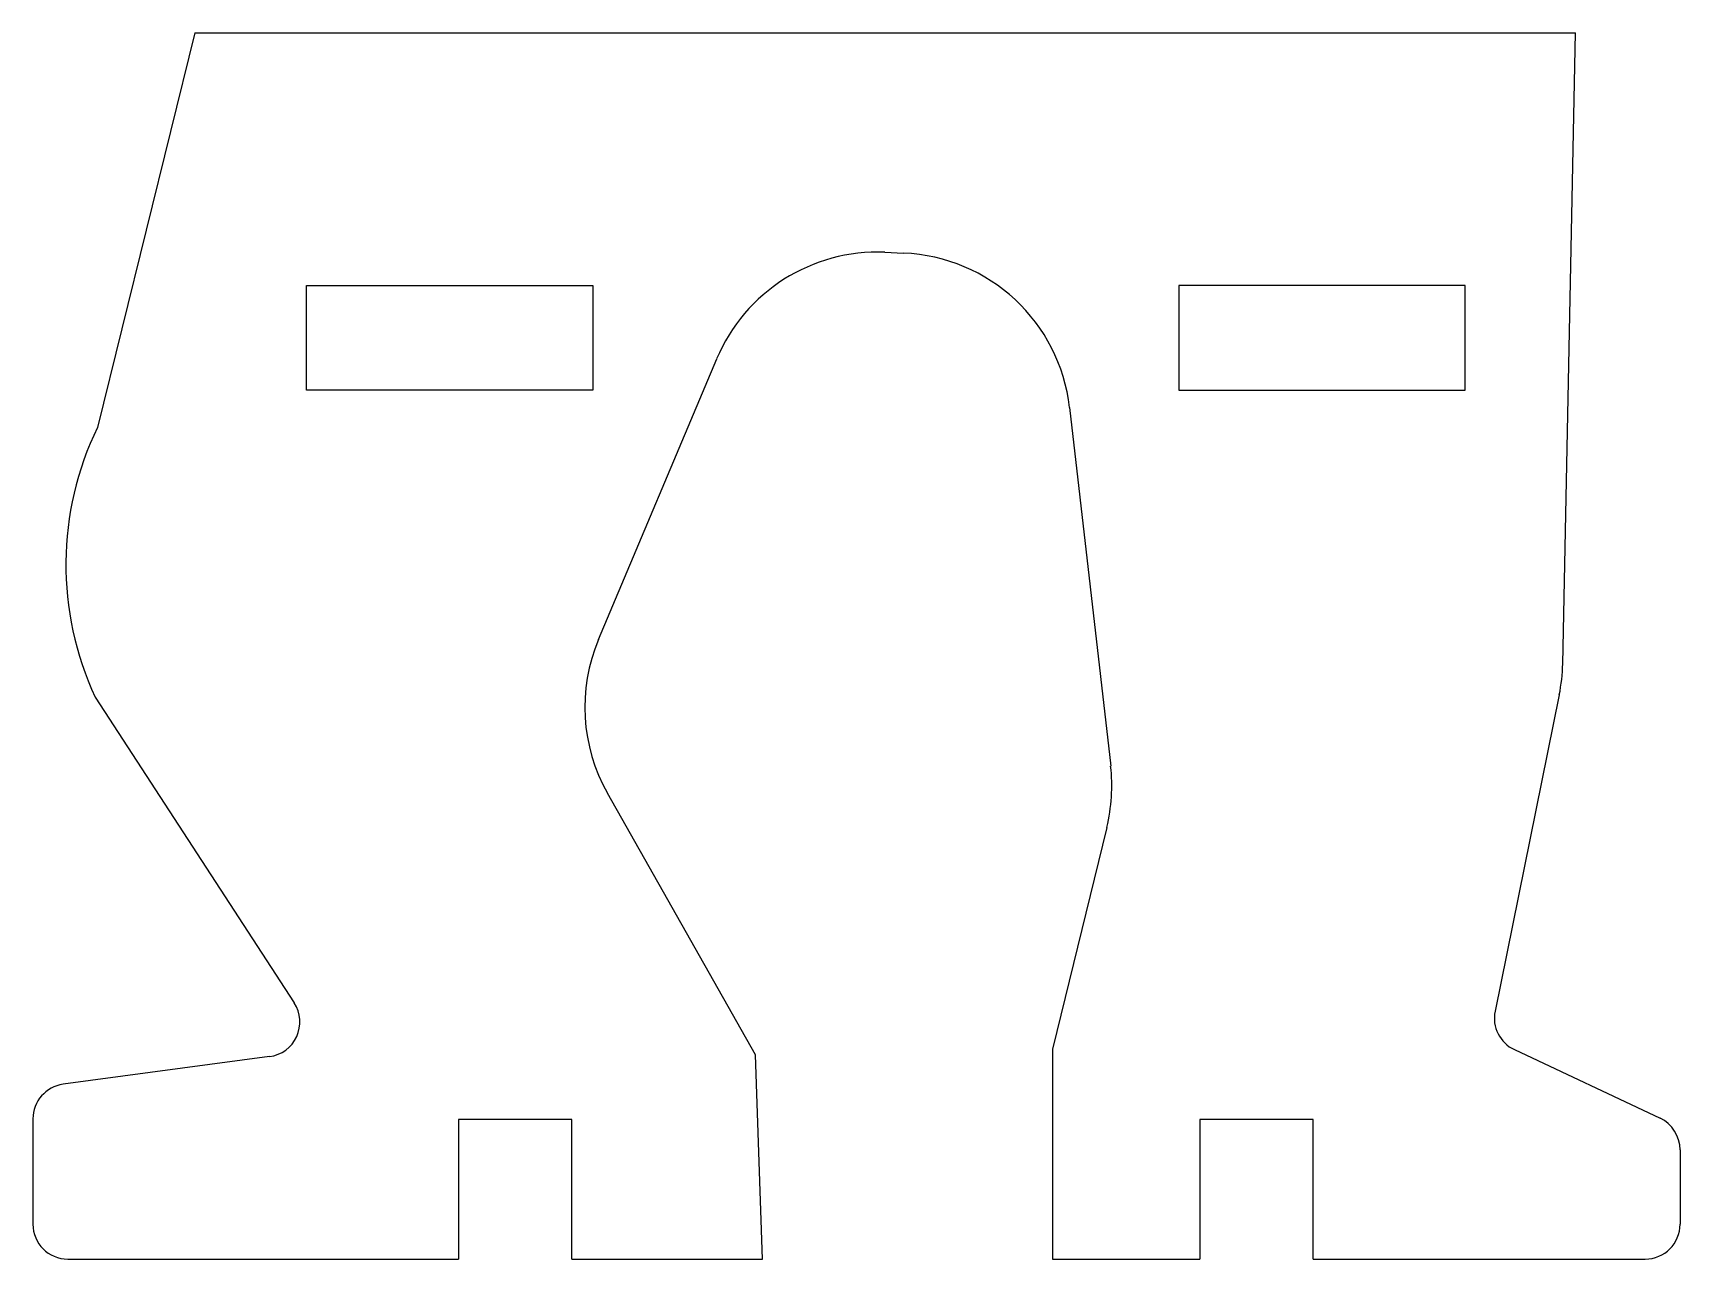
# Model space of a CAD drawing. Header units: millimetres. Extents: x 49.9 to 97.1, y 2.9 to 38.1.
import ezdxf

# ---------------------------------------------------------------- set-up
doc = ezdxf.new("R2010")
doc.units = ezdxf.units.MM
doc.layers.add('grabado linea medio', color=3, linetype='Continuous', true_color=0x00ff00)

msp = doc.modelspace()

# ---------------------------------------------------------------- linework, layer by layer
at = {"layer": 'grabado linea medio'}
for p, q in [((54.562, 38.085), (51.776, 26.78)), ((54.562, 38.085), (94.135, 38.085)), ((93.769, 20.006), (94.135, 38.085)), ((74.337, 31.797), (74.876, 31.774)), ((57.77, 30.841), (65.97, 30.841)), ((57.77, 27.841), (57.77, 30.841)), ((65.97, 30.841), (65.97, 27.841)), ((82.77, 30.841), (82.77, 27.841)), ((90.97, 30.841), (82.77, 30.841)), ((90.97, 27.841), (90.97, 30.841)), ((66.133, 20.696), (69.521, 28.742)), ((65.97, 27.841), (57.77, 27.841)), ((82.77, 27.841), (90.97, 27.841)), ((79.635, 27.348), (80.813, 17.07)), ((51.712, 19.049), (57.413, 10.282)), ((93.67, 19.112), (91.829, 10.048)), ((70.638, 8.796), (66.391, 16.291)), ((80.702, 15.314), (79.148, 8.957)), ((56.708, 8.746), (50.792, 7.95)), ((70.835, 2.941), (70.638, 8.796)), ((79.148, 8.957), (79.148, 2.941)), ((92.383, 8.944), (96.557, 6.979)), ((49.925, 6.959), (49.925, 3.941)), ((62.12, 6.941), (62.12, 2.941)), ((65.37, 6.941), (62.12, 6.941)), ((65.37, 2.941), (65.37, 6.941)), ((83.37, 6.941), (83.37, 2.941)), ((86.62, 6.941), (83.37, 6.941)), ((86.62, 2.941), (86.62, 6.941)), ((97.132, 6.074), (97.132, 3.941)), ((50.925, 2.941), (62.12, 2.941)), ((65.37, 2.941), (70.835, 2.941)), ((79.148, 2.941), (83.37, 2.941)), ((86.62, 2.941), (96.132, 2.941))]:
    msp.add_line(p, q, dxfattribs=at)
for centre, radius, start, end in [((74.129, 26.801), 5, 87.6161, 157.1653), ((74.668, 26.779), 5, 6.5366, 87.6161), ((59.835, 22.846), 8.967, 153.9845, 205.0555), ((70.742, 18.756), 5, 157.1653, 209.5388), ((88.77, 20.107), 5, 348.518, 358.8388), ((75.845, 16.501), 5, 346.2637, 6.5366), ((56.575, 9.737), 1, 277.6668, 33.0377), ((92.809, 9.848), 1, 168.518, 244.7989), ((50.925, 6.959), 1, 97.6668, 180), ((96.132, 6.074), 1, 0, 64.7989), ((50.925, 3.941), 1, 180, 270), ((96.132, 3.941), 1, 270, 0)]:
    msp.add_arc(centre, radius, start, end, dxfattribs=at)

doc.saveas('drawing.dxf')
